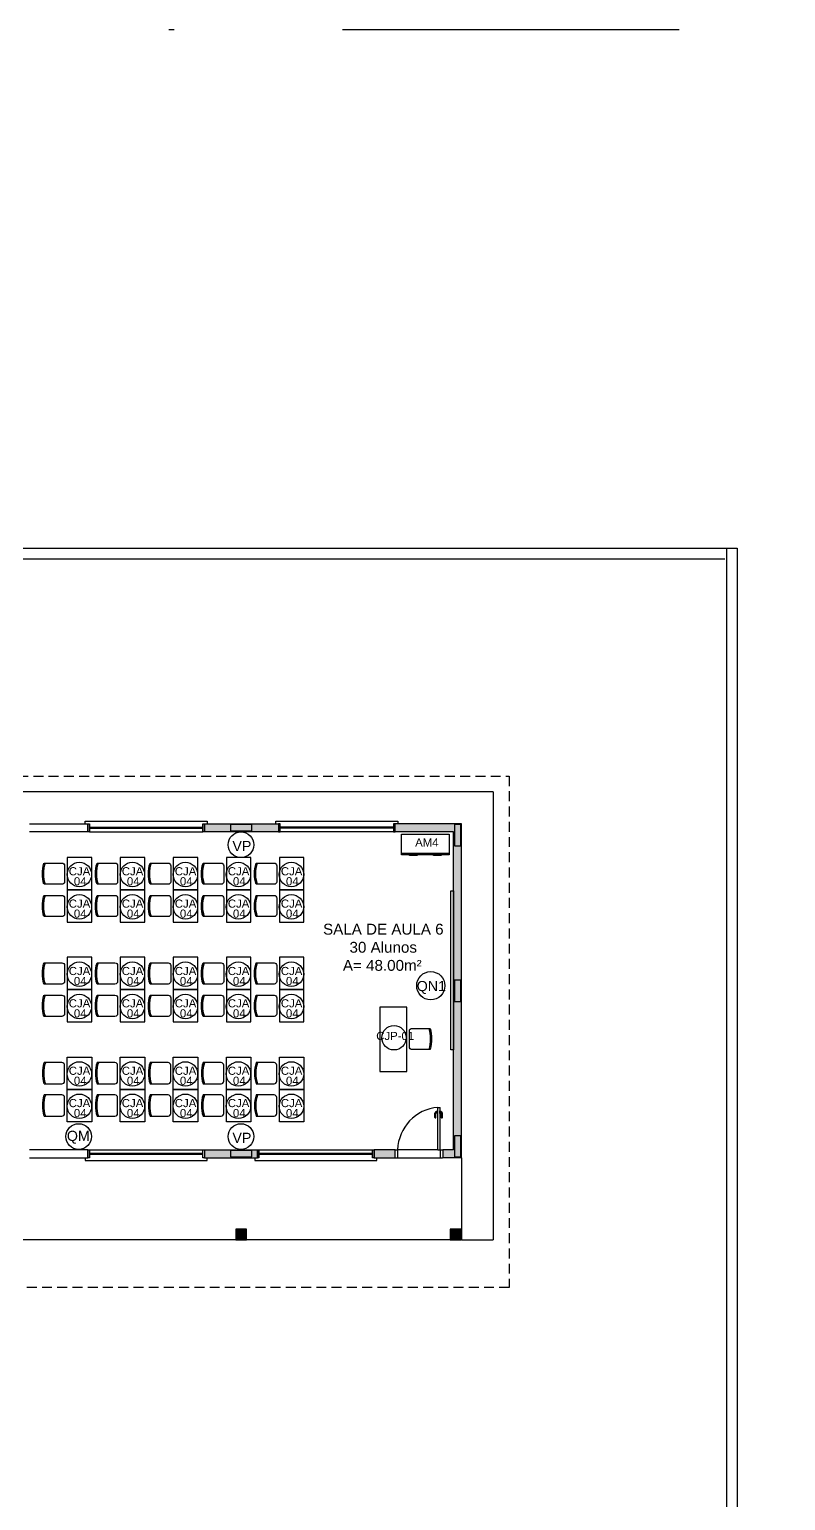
# Model space of a CAD drawing. Extents: x 247 to 523, y 32 to 113.
# Drawn here: x 330.9 to 345.16, y 85.7 to 113.46 of the extents above; entities that cross this region are included whole.
import ezdxf

# ---------------------------------------------------------------- set-up
doc = ezdxf.new("R2010")
doc.units = 0
doc.header["$LTSCALE"] = 0.005
doc.linetypes.add('DASHDOT', pattern=[25.4, 12.7, -6.35, 0, -6.35])
doc.linetypes.add('TRACEJADO_G', pattern=[0.375, 0.25, -0.125])
doc.layers.get('0').update_dxf_attribs({"linetype": 'CONTINUOUS'})
for name, color, linetype in [('A-COTAS', 1, 'CONTINUOUS'), ('A-HACHURAPARED', 254, 'CONTINUOUS'), ('A-MOBILIARIO', 1, 'CONTINUOUS'), ('A-MURO', 2, 'CONTINUOUS'), ('A-PAREDE', 5, 'CONTINUOUS'), ('A-PISOS-CTEL', 2, 'TRACEJADO_G'), ('A-PISOS-NIVEL', 1, 'CONTINUOUS'), ('A-PORTA', 3, 'CONTINUOUS'), ('A-SOLEIRA', 1, 'CONTINUOUS'), ('AR-ESQ', 2, 'CONTINUOUS'), ('AR-TXT', 1, 'CONTINUOUS'), ('ARQ-TXT-1_050', 2, 'CONTINUOUS'), ('Layout', 1, 'CONTINUOUS')]:
    doc.layers.add(name, color=color, linetype=linetype)
doc.styles.add('ESC-50-A20', font='arial.ttf', dxfattribs={"height": 0.1})

# ---------------------------------------------------------------- blocks, each defined once
blk = doc.blocks.new('CADESCOLA')
blk.add_lwpolyline([(-0.2, 0.389), (-0.2, 0.05, 0.414214), (-0.15, 0), (0.15, 0, 0.414214), (0.2, 0.05), (0.2, 0.389)], format="xyb")
for radius, start, end in [(0.67, 72.632, 107.368), (0.65, 72.0798, 107.9202), (0.645, 72.0798, 107.9202)]:
    blk.add_arc((0, -0.25), radius, start, end)
blk = doc.blocks.new('AR2')
at = {"layer": 'Layout'}
for p, q in [((-90.1, 38.8), (-45.1, 38.8)), ((-90.1, 0), (-90.1, 38.8)), ((-45.1, 38.8), (0, 38.8)), ((0, 38.8), (0, 0)), ((-90.1, 2.8), (-45.1, 2.8)), ((-45.1, 0), (-90.1, 0)), ((-45.1, 2.8), (0, 2.8)), ((0, 0), (-45.1, 0))]:
    blk.add_line(p, q, dxfattribs=at)
for points in [[(-75, -0.5), (-60.2, -0.5), (-60.2, -1.1), (-75, -1.1)], [(-29.9, -0.5), (-15.1, -0.5), (-15.1, -1.1), (-29.9, -1.1)]]:
    blk.add_lwpolyline(points, close=True, dxfattribs=at)

msp = doc.modelspace()

# ---------------------------------------------------------------- hatches: boundary and pattern name
at = {"layer": 'A-COTAS'}
h = msp.add_hatch(color=253, dxfattribs=at)
h.dxf.hatch_style = 1
h.paths.add_polyline_path([(334.69172, 98.45666), (334.69172, 98.33666), (335.09172, 98.33666), (335.09172, 98.45666)])
h = msp.add_hatch(color=253, dxfattribs=at)
h.dxf.hatch_style = 1
h.paths.add_polyline_path([(338.91172, 98.05666), (339.03172, 98.05666), (339.03172, 98.45666), (338.91172, 98.45666)])
h = msp.add_hatch(color=253, dxfattribs=at)
h.dxf.hatch_style = 1
h.paths.add_polyline_path([(338.91172, 92.18666), (339.03172, 92.18666), (339.03172, 92.58666), (338.91172, 92.58666)])
h = msp.add_hatch(color=253, dxfattribs=at)
h.dxf.hatch_style = 1
h.paths.add_polyline_path([(334.69172, 92.30666), (334.69172, 92.18666), (335.09172, 92.18666), (335.09172, 92.30666)])
h = msp.add_hatch(color=253, dxfattribs=at)
h.dxf.hatch_style = 1
h.paths.add_polyline_path([(334.99172, 90.82166), (334.79172, 90.82166), (334.79172, 90.62166), (334.99172, 90.62166)])
h = msp.add_hatch(color=253, dxfattribs=at)
h.dxf.hatch_style = 1
h.paths.add_polyline_path([(339.03172, 90.82166), (338.83172, 90.82166), (338.83172, 90.62166), (339.03172, 90.62166)])
at = {"layer": 'A-HACHURAPARED'}
h = msp.add_hatch(dxfattribs=at)
h.set_pattern_fill('ANGLE', color=253)
h.set_pattern_definition([(0, (84.715, 34.5555), (0, 6.985), [5.08, -1.905]), (90, (84.715, 34.5555), (-6.985, 4e-16), [5.08, -1.905])])
h.paths.add_polyline_path([(330.89672, 92.17166), (331.99672, 92.17166), (331.99672, 92.32166), (330.89672, 92.32166)])
h.paths.add_polyline_path([(330.89672, 98.47166), (331.99672, 98.47166), (331.99672, 98.32166), (330.89672, 98.32166)])
h = msp.add_hatch(color=253, dxfattribs=at)
h.dxf.hatch_style = 1
h.paths.add_polyline_path([(335.59672, 98.47166), (334.19672, 98.47166), (334.19672, 98.32166), (335.59672, 98.32166)])
h.paths.add_polyline_path([(334.69172, 98.45666), (335.09172, 98.45666), (335.09172, 98.33666), (334.69172, 98.33666)], flags=16)
h = msp.add_hatch(color=253, dxfattribs=at)
h.dxf.hatch_style = 1
h.paths.add_polyline_path([(339.04672, 98.47166), (337.79672, 98.47166), (337.79672, 98.32166), (338.89672, 98.32166), (338.89672, 92.32166), (338.69672, 92.32166), (338.69672, 92.17166), (339.04672, 92.17166)])
h.paths.add_polyline_path([(338.91172, 98.45666), (339.03172, 98.45666), (339.03172, 98.05666), (338.91172, 98.05666)], flags=16)
h.paths.add_polyline_path([(338.91172, 92.58666), (339.03172, 92.58666), (339.03172, 92.18666), (338.91172, 92.18666)], flags=16)
h = msp.add_hatch(color=253, dxfattribs=at)
h.dxf.hatch_style = 1
h.paths.add_polyline_path([(335.19672, 92.32166), (334.19672, 92.32166), (334.19672, 92.17166), (335.19672, 92.17166)])
h.paths.add_polyline_path([(334.69172, 92.30666), (335.09172, 92.30666), (335.09172, 92.18666), (334.69172, 92.18666)], flags=16)
h = msp.add_hatch(color=253, dxfattribs=at)
h.dxf.hatch_style = 1
h.paths.add_polyline_path([(337.79672, 92.32166), (337.39672, 92.32166), (337.39672, 92.17166), (337.79672, 92.17166)])

# ---------------------------------------------------------------- linework, layer by layer
at = {"linetype": 'DASHDOT', "ltscale": 100}
msp.add_lwpolyline([(247.20363, 113.45829), (522.75009, 113.45829), (522.75009, 31.78951), (247.20363, 31.78951)], close=True, dxfattribs=at)
at = {"layer": 'A-MOBILIARIO'}
msp.add_lwpolyline([(338.84672, 97.20916), (338.89672, 97.20916), (338.89672, 94.20916), (338.84672, 94.20916)], close=True, dxfattribs=at)
at = {"layer": 'A-MURO'}
for p, q in [((264.24672, 103.67166), (344.24672, 103.67166)), ((344.04672, 103.67166), (344.04672, 53.67166)), ((344.24672, 103.67166), (344.24672, 53.67166)), ((264.44672, 103.47166), (344.01219, 103.47166))]:
    msp.add_line(p, q, dxfattribs=at)
at = {"layer": 'A-PAREDE'}
for p, q in [((331.99672, 98.32166), (331.99672, 98.47166)), ((337.79672, 98.32166), (337.79672, 98.47166)), ((338.89672, 92.32166), (338.89672, 98.32166)), ((339.04672, 92.17166), (339.04672, 98.47166)), ((331.99672, 92.32166), (331.99672, 92.17166)), ((334.19672, 92.32166), (335.19672, 92.32166)), ((334.19672, 92.32166), (334.19672, 92.17166)), ((334.19672, 92.17166), (335.19672, 92.17166)), ((335.19672, 92.32166), (335.19672, 92.17166)), ((337.39672, 92.17166), (337.39672, 92.32166)), ((339.04672, 92.17166), (338.69084, 92.17166)), ((338.69672, 92.32166), (338.69672, 92.17166)), ((338.89672, 92.32166), (338.69672, 92.32166))]:
    msp.add_line(p, q, dxfattribs=at)
for points in [[(330.89672, 98.47166), (331.99672, 98.47166), (331.99672, 98.32166), (330.89672, 98.32166)], [(339.04672, 98.47166), (337.79672, 98.47166)], [(338.89672, 92.32166), (338.89672, 92.32166), (338.89672, 98.32166), (337.79672, 98.32166)], [(330.89672, 92.17166), (331.99672, 92.17166), (331.99672, 92.32166), (330.89672, 92.32166)]]:
    msp.add_lwpolyline(points, dxfattribs=at)
for points in [[(335.59672, 98.47166), (335.59672, 98.32166), (334.19672, 98.32166), (334.19672, 98.47166)], [(334.69172, 98.45666), (334.69172, 98.33666), (335.09172, 98.33666), (335.09172, 98.45666)], [(338.91172, 98.05666), (339.03172, 98.05666), (339.03172, 98.45666), (338.91172, 98.45666)], [(338.91172, 95.12166), (339.03172, 95.12166), (339.03172, 95.52166), (338.91172, 95.52166)], [(338.91172, 92.18666), (339.03172, 92.18666), (339.03172, 92.58666), (338.91172, 92.58666)], [(334.69172, 92.30666), (334.69172, 92.18666), (335.09172, 92.18666), (335.09172, 92.30666)], [(337.79672, 92.32166), (337.39672, 92.32166), (337.39672, 92.17166), (337.79672, 92.17166)], [(334.99172, 90.82166), (334.79172, 90.82166), (334.79172, 90.62166), (334.99172, 90.62166)], [(339.03172, 90.82166), (338.83172, 90.82166), (338.83172, 90.62166), (339.03172, 90.62166)]]:
    msp.add_lwpolyline(points, close=True, dxfattribs=at)
at = {"layer": 'A-PISOS-CTEL', "color": 1, "linetype": 'TRACEJADO_G', "ltscale": 150}
msp.add_lwpolyline([(280.94672, 99.37166), (339.94672, 99.37166), (339.94672, 89.72166), (280.94672, 89.72166)], close=True, dxfattribs=at)
at = {"layer": 'A-PISOS-NIVEL'}
msp.add_line((339.64672, 99.07166), (281.24672, 99.07166), dxfattribs=at)
at = {"layer": 'A-PISOS-NIVEL', "color": 1}
for p in [(339.64672, 99.07166), (339.04672, 90.62166)]:
    msp.add_line(p, (339.64672, 90.62166), dxfattribs=at)
at = {"layer": 'A-PISOS-NIVEL', "color": 2}
for p, q in [((339.04672, 92.17166), (339.04672, 90.62166)), ((339.04672, 90.62166), (314.44672, 90.62166))]:
    msp.add_line(p, q, dxfattribs=at)
at = {"layer": 'A-PORTA', "color": 1}
for p, q in [((338.54495, 92.93129), (338.54495, 93.01129)), ((338.56495, 92.93129), (338.56495, 93.01129)), ((338.57495, 93.04129), (338.58995, 93.04129)), ((338.57495, 93.02129), (338.58995, 93.02129)), ((338.58995, 93.00629), (338.58995, 93.05629)), ((338.58995, 93.05629), (338.59495, 93.05629)), ((338.58995, 93.00629), (338.59495, 93.00629)), ((338.63995, 93.05629), (338.63495, 93.05629)), ((338.63995, 93.00629), (338.63495, 93.00629)), ((338.63995, 93.00629), (338.63995, 93.05629)), ((338.65495, 93.04129), (338.63995, 93.04129)), ((338.65495, 93.02129), (338.63995, 93.02129)), ((338.66495, 92.93129), (338.66495, 93.01129)), ((338.68495, 92.93129), (338.68495, 93.01129))]:
    msp.add_line(p, q, dxfattribs=at)
for centre, radius, start, end in [((338.66994, 92.29488), 0.82954, 94.778783, 178.149871), ((338.57495, 93.01129), 0.03, 90, 180), ((338.57495, 93.01129), 0.01, 90, 180), ((338.65495, 93.01129), 0.03, 0, 90), ((338.65495, 93.01129), 0.01, 0, 90), ((338.55495, 92.93129), 0.01, 180, 0), ((338.67495, 92.93129), 0.01, 180, 0)]:
    msp.add_arc(centre, radius, start, end, dxfattribs=at)
at = {"layer": 'A-SOLEIRA'}
for p, q in [((338.60084, 92.32166), (337.84084, 92.32166)), ((337.84084, 92.17166), (338.64084, 92.17166))]:
    msp.add_line(p, q, dxfattribs=at)
at = {"layer": 'AR-ESQ'}
for p, q in [((332.02672, 98.40666), (334.16672, 98.40666)), ((332.02672, 98.38666), (334.16672, 98.38666)), ((337.76672, 98.40666), (335.62672, 98.40666)), ((337.76672, 98.38666), (335.62672, 98.38666)), ((338.60084, 92.32166), (338.60084, 93.12166)), ((338.60084, 93.12166), (338.64084, 93.12166)), ((338.64084, 92.32166), (338.64084, 93.12166)), ((332.02672, 92.25666), (334.16672, 92.25666)), ((332.02672, 92.23666), (334.16672, 92.23666)), ((335.22672, 92.25666), (337.36672, 92.25666)), ((335.22672, 92.23666), (337.36672, 92.23666)), ((337.79084, 92.32166), (337.84084, 92.32166)), ((337.79084, 92.17166), (337.84084, 92.17166)), ((337.84084, 92.32166), (337.84084, 92.17166)), ((338.60084, 92.32166), (338.64084, 92.32166)), ((338.64084, 92.32166), (338.64084, 92.17166)), ((338.64084, 92.32166), (338.69084, 92.32166)), ((338.64084, 92.17166), (338.69084, 92.17166))]:
    msp.add_line(p, q, dxfattribs=at)
at = {"layer": 'AR-ESQ', "color": 1}
for p, q in [((332.02672, 98.32166), (334.16672, 98.32166)), ((337.76672, 98.32166), (335.62672, 98.32166)), ((332.02672, 92.32166), (334.16672, 92.32166)), ((335.22672, 92.32166), (337.36672, 92.32166))]:
    msp.add_line(p, q, dxfattribs=at)
for points in [[(331.94672, 98.47166), (331.94672, 98.52166), (334.24672, 98.52166), (334.24672, 98.47166)], [(335.54672, 98.47166), (335.54672, 98.52166), (337.84672, 98.52166), (337.84672, 98.47166)], [(331.94672, 92.17166), (331.94672, 92.12166), (334.24672, 92.12166), (334.24672, 92.17166)], [(335.14672, 92.17166), (335.14672, 92.12166), (337.44672, 92.12166), (337.44672, 92.17166)]]:
    msp.add_lwpolyline(points, dxfattribs=at)
at = {"layer": 'AR-ESQ'}
for points in [[(331.99672, 98.47166), (332.02672, 98.47166), (332.02672, 98.32166), (331.99672, 98.32166)], [(334.16672, 98.47166), (334.19672, 98.47166), (334.19672, 98.32166), (334.16672, 98.32166)], [(335.62672, 98.47166), (335.59672, 98.47166), (335.59672, 98.32166), (335.62672, 98.32166)], [(337.79672, 98.47166), (337.76672, 98.47166), (337.76672, 98.32166), (337.79672, 98.32166)], [(331.99672, 92.32166), (332.02672, 92.32166), (332.02672, 92.17166), (331.99672, 92.17166)], [(334.16672, 92.32166), (334.19672, 92.32166), (334.19672, 92.17166), (334.16672, 92.17166)], [(335.19672, 92.32166), (335.22672, 92.32166), (335.22672, 92.17166), (335.19672, 92.17166)], [(337.36672, 92.32166), (337.39672, 92.32166), (337.39672, 92.17166), (337.36672, 92.17166)]]:
    msp.add_lwpolyline(points, close=True, dxfattribs=at)
at = {"layer": 'AR-TXT', "color": 2}
for centre, radius in [((334.88637, 98.0757), 0.24235), ((338.4674, 95.41681), 0.26659), ((331.82542, 92.57074), 0.24235), ((334.88637, 92.57074), 0.24235)]:
    msp.add_circle(centre, radius, dxfattribs=at)
at = {"layer": 'AR-TXT'}
for centre in [(331.839, 97.51547), (332.839, 97.51547), (333.839, 97.51547), (334.839, 97.51547), (335.839, 97.51547), (331.839, 96.90547), (332.839, 96.90547), (333.839, 96.90547), (334.839, 96.90547), (335.839, 96.90547), (331.839, 95.63385), (332.839, 95.63385), (333.839, 95.63385), (334.839, 95.63385), (335.839, 95.63385), (331.839, 95.02385), (332.839, 95.02385), (333.839, 95.02385), (334.839, 95.02385), (335.839, 95.02385), (337.77329, 94.43449, 2), (331.839, 93.75223), (332.839, 93.75223), (333.839, 93.75223), (334.839, 93.75223), (335.839, 93.75223), (331.839, 93.14223), (332.839, 93.14223), (333.839, 93.14223), (334.839, 93.14223), (335.839, 93.14223)]:
    msp.add_circle(centre, 0.23029, dxfattribs=at)
at = {"layer": 'Layout', "elevation": -2}
for points in [[(332.07071, 97.83458), (331.61071, 97.83458), (331.61071, 97.22458), (332.07071, 97.22458)], [(333.07071, 97.83458), (332.61071, 97.83458), (332.61071, 97.22458), (333.07071, 97.22458)], [(333.07071, 97.83458), (332.61071, 97.83458), (332.61071, 97.22458), (333.07071, 97.22458)], [(334.07071, 97.83458), (333.61071, 97.83458), (333.61071, 97.22458), (334.07071, 97.22458)], [(335.07071, 97.83458), (334.61071, 97.83458), (334.61071, 97.22458), (335.07071, 97.22458)], [(336.07071, 97.83458), (335.61071, 97.83458), (335.61071, 97.22458), (336.07071, 97.22458)], [(332.07071, 97.22458), (331.61071, 97.22458), (331.61071, 96.61458), (332.07071, 96.61458)], [(333.07071, 97.22458), (332.61071, 97.22458), (332.61071, 96.61458), (333.07071, 96.61458)], [(333.07071, 97.22458), (332.61071, 97.22458), (332.61071, 96.61458), (333.07071, 96.61458)], [(334.07071, 97.22458), (333.61071, 97.22458), (333.61071, 96.61458), (334.07071, 96.61458)], [(335.07071, 97.22458), (334.61071, 97.22458), (334.61071, 96.61458), (335.07071, 96.61458)], [(336.07071, 97.22458), (335.61071, 97.22458), (335.61071, 96.61458), (336.07071, 96.61458)], [(332.07071, 95.95296), (331.61071, 95.95296), (331.61071, 95.34296), (332.07071, 95.34296)], [(333.07071, 95.95296), (332.61071, 95.95296), (332.61071, 95.34296), (333.07071, 95.34296)], [(333.07071, 95.95296), (332.61071, 95.95296), (332.61071, 95.34296), (333.07071, 95.34296)], [(334.07071, 95.95296), (333.61071, 95.95296), (333.61071, 95.34296), (334.07071, 95.34296)], [(335.07071, 95.95296), (334.61071, 95.95296), (334.61071, 95.34296), (335.07071, 95.34296)], [(336.07071, 95.95296), (335.61071, 95.95296), (335.61071, 95.34296), (336.07071, 95.34296)], [(332.07071, 95.34296), (331.61071, 95.34296), (331.61071, 94.73296), (332.07071, 94.73296)], [(333.07071, 95.34296), (332.61071, 95.34296), (332.61071, 94.73296), (333.07071, 94.73296)], [(333.07071, 95.34296), (332.61071, 95.34296), (332.61071, 94.73296), (333.07071, 94.73296)], [(334.07071, 95.34296), (333.61071, 95.34296), (333.61071, 94.73296), (334.07071, 94.73296)], [(335.07071, 95.34296), (334.61071, 95.34296), (334.61071, 94.73296), (335.07071, 94.73296)], [(336.07071, 95.34296), (335.61071, 95.34296), (335.61071, 94.73296), (336.07071, 94.73296)], [(332.07071, 93.46134), (331.61071, 93.46134), (331.61071, 94.07134), (332.07071, 94.07134)], [(333.07071, 93.46134), (332.61071, 93.46134), (332.61071, 94.07134), (333.07071, 94.07134)], [(333.07071, 93.46134), (332.61071, 93.46134), (332.61071, 94.07134), (333.07071, 94.07134)], [(334.07071, 93.46134), (333.61071, 93.46134), (333.61071, 94.07134), (334.07071, 94.07134)], [(335.07071, 93.46134), (334.61071, 93.46134), (334.61071, 94.07134), (335.07071, 94.07134)], [(336.07071, 93.46134), (335.61071, 93.46134), (335.61071, 94.07134), (336.07071, 94.07134)], [(332.07071, 92.85134), (331.61071, 92.85134), (331.61071, 93.46134), (332.07071, 93.46134)], [(333.07071, 92.85134), (332.61071, 92.85134), (332.61071, 93.46134), (333.07071, 93.46134)], [(333.07071, 92.85134), (332.61071, 92.85134), (332.61071, 93.46134), (333.07071, 93.46134)], [(334.07071, 92.85134), (333.61071, 92.85134), (333.61071, 93.46134), (334.07071, 93.46134)], [(335.07071, 92.85134), (334.61071, 92.85134), (334.61071, 93.46134), (335.07071, 93.46134)], [(336.07071, 92.85134), (335.61071, 92.85134), (335.61071, 93.46134), (336.07071, 93.46134)]]:
    msp.add_lwpolyline(points, close=True, dxfattribs=at)
at = {"layer": 'Layout'}
msp.add_lwpolyline([(337.50507, 95.00992), (337.50507, 93.79992), (338.01507, 93.79992), (338.01507, 95.00992)], close=True, dxfattribs=at)

# ---------------------------------------------------------------- block references
at = {"xscale": 0.01, "yscale": 0.01, "zscale": 0.01}
msp.add_blockref('AR2', (338.8142, 97.88662, -2), dxfattribs=at)
at = {"layer": 'Layout', "extrusion": (0, 0, -1), "zscale": -1}
for p, rotation in [((-331.56071, 97.52958, 2), 270), ((-332.56071, 97.52958, 2), 270), ((-332.56071, 97.52958, 2), 270), ((-333.56071, 97.52958, 2), 270), ((-334.56071, 97.52958, 2), 270), ((-335.56071, 97.52958, 2), 270), ((-331.56071, 96.91958, 2), 270), ((-332.56071, 96.91958, 2), 270), ((-332.56071, 96.91958, 2), 270), ((-333.56071, 96.91958, 2), 270), ((-334.56071, 96.91958, 2), 270), ((-335.56071, 96.91958, 2), 270), ((-331.56071, 95.64796, 2), 270), ((-332.56071, 95.64796, 2), 270), ((-332.56071, 95.64796, 2), 270), ((-333.56071, 95.64796, 2), 270), ((-334.56071, 95.64796, 2), 270), ((-335.56071, 95.64796, 2), 270), ((-331.56071, 95.03796, 2), 270), ((-332.56071, 95.03796, 2), 270), ((-332.56071, 95.03796, 2), 270), ((-333.56071, 95.03796, 2), 270), ((-334.56071, 95.03796, 2), 270), ((-335.56071, 95.03796, 2), 270), ((-338.06338, 94.41219), 90.00000000000001)]:
    msp.add_blockref('CADESCOLA', p, dxfattribs=dict(at, rotation=rotation))
at = {"layer": 'Layout', "extrusion": (0, 0, -1), "xscale": -1, "zscale": -1, "rotation": 270}
for p in [(-331.56071, 93.76634, 2), (-332.56071, 93.76634, 2), (-332.56071, 93.76634, 2), (-333.56071, 93.76634, 2), (-334.56071, 93.76634, 2), (-335.56071, 93.76634, 2), (-331.56071, 93.15634, 2), (-332.56071, 93.15634, 2), (-332.56071, 93.15634, 2), (-333.56071, 93.15634, 2), (-334.56071, 93.15634, 2), (-335.56071, 93.15634, 2)]:
    msp.add_blockref('CADESCOLA', p, dxfattribs=at)

# ---------------------------------------------------------------- texts
at = {"layer": 'AR-TXT', "style": 'ESC-50-A20'}
for s, p in [('AM4', (338.17248, 98.04276, -2)), ('CJA ', (331.63909, 97.49908, -2)), ('04', (331.7356, 97.31025, -2)), ('CJA ', (332.63909, 97.49908, -2)), ('04', (332.7356, 97.31025, -2)), ('CJA ', (333.63909, 97.49908, -2)), ('04', (333.7356, 97.31025, -2)), ('CJA ', (334.63909, 97.49908, -2)), ('04', (334.7356, 97.31025, -2)), ('CJA ', (335.63909, 97.49908, -2)), ('04', (335.7356, 97.31025, -2)), ('CJA ', (331.63909, 96.88908, -2)), ('CJA ', (332.63909, 96.88908, -2)), ('CJA ', (333.63909, 96.88908, -2)), ('CJA ', (334.63909, 96.88908, -2)), ('CJA ', (335.63909, 96.88908, -2)), ('04', (331.7356, 96.70025, -2)), ('04', (332.7356, 96.70025, -2)), ('04', (333.7356, 96.70025, -2)), ('04', (334.7356, 96.70025, -2)), ('04', (335.7356, 96.70025, -2)), ('CJA ', (331.63909, 95.61746, -2)), ('CJA ', (332.63909, 95.61746, -2)), ('CJA ', (333.63909, 95.61746, -2)), ('CJA ', (334.63909, 95.61746, -2)), ('CJA ', (335.63909, 95.61746, -2)), ('04', (331.7356, 95.42862, -2)), ('04', (332.7356, 95.42862, -2)), ('04', (333.7356, 95.42862, -2)), ('04', (334.7356, 95.42862, -2)), ('04', (335.7356, 95.42862, -2)), ('CJA ', (331.63909, 95.00746, -2)), ('04', (331.7356, 94.81862, -2)), ('CJA ', (332.63909, 95.00746, -2)), ('04', (332.7356, 94.81862, -2)), ('CJA ', (333.63909, 95.00746, -2)), ('04', (333.7356, 94.81862, -2)), ('CJA ', (334.63909, 95.00746, -2)), ('04', (334.7356, 94.81862, -2)), ('CJA ', (335.63909, 95.00746, -2)), ('04', (335.7356, 94.81862, -2)), ('CJP-01', (337.43797, 94.39194, 2)), ('CJA ', (331.63909, 93.73584, -2)), ('CJA ', (332.63909, 93.73584, -2)), ('CJA ', (333.63909, 93.73584, -2)), ('CJA ', (334.63909, 93.73584, -2)), ('CJA ', (335.63909, 93.73584, -2)), ('04', (331.7356, 93.547, -2)), ('04', (332.7356, 93.547, -2)), ('04', (333.7356, 93.547, -2)), ('04', (334.7356, 93.547, -2)), ('04', (335.7356, 93.547, -2)), ('CJA ', (331.63909, 93.12584, -2)), ('CJA ', (332.63909, 93.12584, -2)), ('CJA ', (333.63909, 93.12584, -2)), ('CJA ', (334.63909, 93.12584, -2)), ('CJA ', (335.63909, 93.12584, -2)), ('04', (331.7356, 92.937, -2)), ('04', (332.7356, 92.937, -2)), ('04', (333.7356, 92.937, -2)), ('04', (334.7356, 92.937, -2)), ('04', (335.7356, 92.937, -2))]:
    msp.add_text(s, height=0.1536, rotation=0.049747, dxfattribs=at).set_placement(p)
at = {"layer": 'ARQ-TXT-1_050', "style": 'ESC-50-A20'}
for s, p in [('VP', (334.72542, 97.95588, -2)), ('QN1', (338.20177, 95.31386, -2)), ('QM', (331.60257, 92.48776)), ('VP', (334.72542, 92.45091, -2))]:
    msp.add_text(s, height=0.192, dxfattribs=at).set_placement(p)
at = {"layer": 'ARQ-TXT-1_050', "insert": (335.94035, 96.58552), "char_height": 0.2048, "attachment_point": 1, "style": 'ESC-50-A20'}
msp.add_mtext_dynamic_manual_height_columns('\\pi0.49478;SALA DE AULA 6\\P\\pi0.99371;30 Alunos       \\P\\pi0.86858;A= 48.00m²', width=2.7657216, gutter_width=1, heights=[0], dxfattribs=at)

doc.saveas('drawing.dxf')
